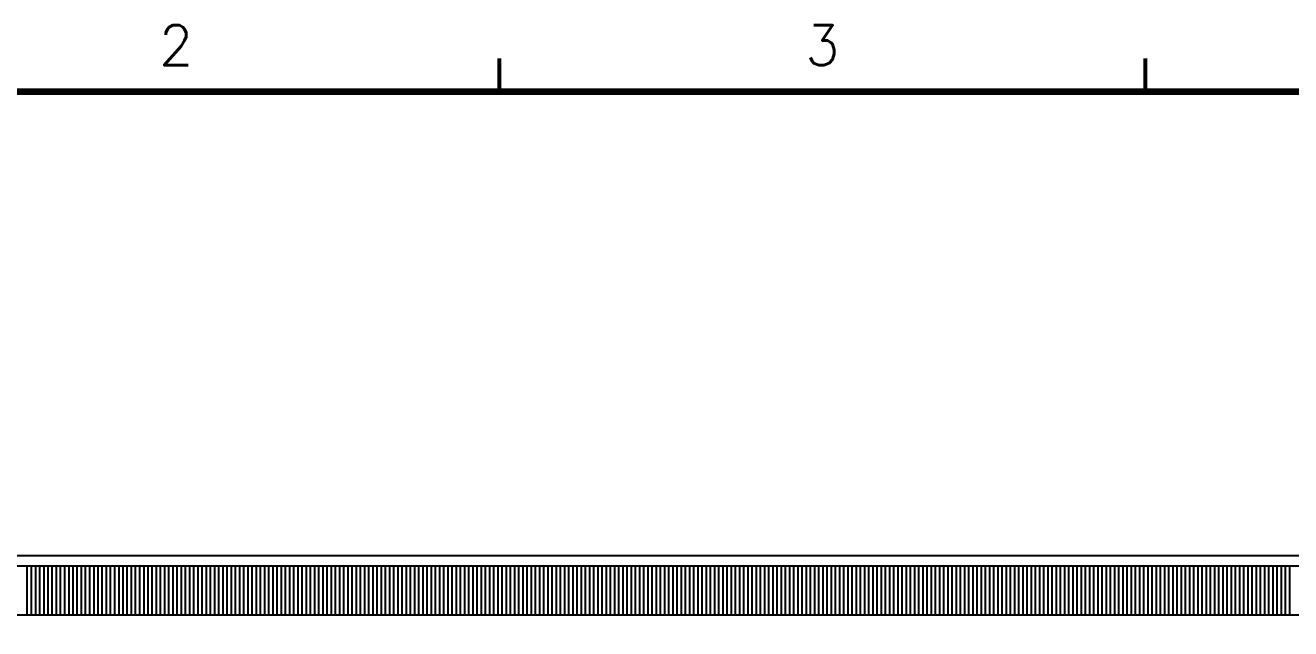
# Model space of a CAD drawing. Extents: x 295 to 953, y 10 to 290.
# Drawn here: x 553.7 to 649.2, y 244.5 to 290 of the extents above; entities that cross this region are included whole.
import ezdxf
from ezdxf.enums import TextEntityAlignment as Align

# ---------------------------------------------------------------- set-up
doc = ezdxf.new("R2010")
doc.units = 0
doc.header["$LTSCALE"] = 5
doc.header["$MEASUREMENT"] = 0
doc.layers.get('0').update_dxf_attribs({"linetype": 'CONTINUOUS', "lineweight": 25})
for name, color, linetype in [('DV-INT-A3_TOP', 10, 'CONTINUOUS'), ('문자', 4, 'CONTINUOUS'), ('테두리', 3, 'CONTINUOUS')]:
    doc.layers.add(name, color=color, linetype=linetype)
doc.styles.get("Standard").update_dxf_attribs({"font": 'simplex.shx'})

# ---------------------------------------------------------------- blocks, each defined once
blk = doc.blocks.new('C')
at = {"layer": '테두리'}
for points, const_width in [([(112.5, 287.5), (112.5, 285)], 0.3), ([(161.25, 287.5), (161.25, 285)], 0.3), ([(15, 285), (15, 15), (405, 15), (405, 285), (15, 285)], 0.5)]:
    blk.add_lwpolyline(points, dxfattribs=dict(at, const_width=const_width))
at = {"layer": '문자'}
for s, p in [('2', (88.125, 288.5)), ('3', (136.875, 288.5))]:
    blk.add_text(s, height=3, dxfattribs=at).set_placement(p, align=Align.MIDDLE)

msp = doc.modelspace()

# ---------------------------------------------------------------- linework, layer by layer
at = {"layer": 'DV-INT-A3_TOP', "color": 7}
for p, q in [((850.808, 249.208), (509.983, 249.208)), ((863.51, 249.983), (510.41, 249.983)), ((553.879, 245.54), (553.879, 249.208)), ((554.194, 245.54), (554.194, 249.208)), ((554.508, 245.54), (554.508, 249.208)), ((554.822, 245.54), (554.822, 249.208)), ((555.137, 245.54), (555.137, 249.208)), ((555.451, 245.54), (555.451, 249.208)), ((555.765, 245.54), (555.765, 249.208)), ((556.08, 245.54), (556.08, 249.208)), ((556.394, 245.54), (556.394, 249.208)), ((556.708, 245.54), (556.708, 249.208)), ((557.023, 245.54), (557.023, 249.208)), ((557.337, 245.54), (557.337, 249.208)), ((557.651, 245.54), (557.651, 249.208)), ((557.966, 245.54), (557.966, 249.208)), ((558.28, 245.54), (558.28, 249.208)), ((558.594, 245.54), (558.594, 249.208)), ((558.909, 245.54), (558.909, 249.208)), ((559.223, 245.54), (559.223, 249.208)), ((559.537, 245.54), (559.537, 249.208)), ((559.852, 245.54), (559.852, 249.208)), ((560.166, 245.54), (560.166, 249.208)), ((560.48, 245.54), (560.48, 249.208)), ((560.795, 245.54), (560.795, 249.208)), ((561.109, 245.54), (561.109, 249.208)), ((561.423, 245.54), (561.423, 249.208)), ((561.738, 245.54), (561.738, 249.208)), ((562.052, 245.54), (562.052, 249.208)), ((562.366, 245.54), (562.366, 249.208)), ((562.681, 245.54), (562.681, 249.208)), ((562.995, 245.54), (562.995, 249.208)), ((563.309, 245.54), (563.309, 249.208)), ((563.623, 245.54), (563.623, 249.208)), ((563.938, 245.54), (563.938, 249.208)), ((564.252, 245.54), (564.252, 249.208)), ((564.566, 245.54), (564.566, 249.208)), ((564.881, 245.54), (564.881, 249.208)), ((565.195, 245.54), (565.195, 249.208)), ((565.509, 245.54), (565.509, 249.208)), ((565.824, 245.54), (565.824, 249.208)), ((566.138, 245.54), (566.138, 249.208)), ((566.452, 245.54), (566.452, 249.208)), ((566.767, 245.54), (566.767, 249.208)), ((567.081, 245.54), (567.081, 249.208)), ((567.395, 245.54), (567.395, 249.208)), ((567.71, 245.54), (567.71, 249.208)), ((568.024, 245.54), (568.024, 249.208)), ((568.338, 245.54), (568.338, 249.208)), ((568.653, 245.54), (568.653, 249.208)), ((568.967, 245.54), (568.967, 249.208)), ((569.281, 245.54), (569.281, 249.208)), ((569.596, 245.54), (569.596, 249.208)), ((569.91, 245.54), (569.91, 249.208)), ((570.224, 245.54), (570.224, 249.208)), ((570.539, 245.54), (570.539, 249.208)), ((570.853, 245.54), (570.853, 249.208)), ((571.167, 245.54), (571.167, 249.208)), ((571.482, 245.54), (571.482, 249.208)), ((571.796, 245.54), (571.796, 249.208)), ((572.11, 245.54), (572.11, 249.208)), ((572.425, 245.54), (572.425, 249.208)), ((572.739, 245.54), (572.739, 249.208)), ((573.053, 245.54), (573.053, 249.208)), ((573.368, 245.54), (573.368, 249.208)), ((573.682, 245.54), (573.682, 249.208)), ((573.996, 245.54), (573.996, 249.208)), ((574.311, 245.54), (574.311, 249.208)), ((574.625, 245.54), (574.625, 249.208)), ((574.939, 245.54), (574.939, 249.208)), ((575.254, 245.54), (575.254, 249.208)), ((575.568, 245.54), (575.568, 249.208)), ((575.882, 245.54), (575.882, 249.208)), ((576.196, 245.54), (576.196, 249.208)), ((576.511, 245.54), (576.511, 249.208)), ((576.825, 245.54), (576.825, 249.208)), ((577.139, 245.54), (577.139, 249.208)), ((577.454, 245.54), (577.454, 249.208)), ((577.768, 245.54), (577.768, 249.208)), ((578.082, 245.54), (578.082, 249.208)), ((578.397, 245.54), (578.397, 249.208)), ((578.711, 245.54), (578.711, 249.208)), ((579.025, 245.54), (579.025, 249.208)), ((579.34, 245.54), (579.34, 249.208)), ((579.654, 245.54), (579.654, 249.208)), ((579.968, 245.54), (579.968, 249.208)), ((580.283, 245.54), (580.283, 249.208)), ((580.597, 245.54), (580.597, 249.208)), ((580.911, 245.54), (580.911, 249.208)), ((581.226, 245.54), (581.226, 249.208)), ((581.54, 245.54), (581.54, 249.208)), ((581.854, 245.54), (581.854, 249.208)), ((582.169, 245.54), (582.169, 249.208)), ((582.483, 245.54), (582.483, 249.208)), ((582.797, 245.54), (582.797, 249.208)), ((583.112, 245.54), (583.112, 249.208)), ((583.426, 245.54), (583.426, 249.208)), ((583.74, 245.54), (583.74, 249.208)), ((584.055, 245.54), (584.055, 249.208)), ((584.369, 245.54), (584.369, 249.208)), ((584.683, 245.54), (584.683, 249.208)), ((584.998, 245.54), (584.998, 249.208)), ((585.312, 245.54), (585.312, 249.208)), ((585.626, 245.54), (585.626, 249.208)), ((585.941, 245.54), (585.941, 249.208)), ((586.255, 245.54), (586.255, 249.208)), ((586.569, 245.54), (586.569, 249.208)), ((586.884, 245.54), (586.884, 249.208)), ((587.198, 245.54), (587.198, 249.208)), ((587.512, 245.54), (587.512, 249.208)), ((587.827, 245.54), (587.827, 249.208)), ((588.141, 245.54), (588.141, 249.208)), ((588.455, 245.54), (588.455, 249.208)), ((588.769, 245.54), (588.769, 249.208)), ((589.084, 245.54), (589.084, 249.208)), ((589.398, 245.54), (589.398, 249.208)), ((589.712, 245.54), (589.712, 249.208)), ((590.027, 245.54), (590.027, 249.208)), ((590.341, 245.54), (590.341, 249.208)), ((590.655, 245.54), (590.655, 249.208)), ((590.97, 245.54), (590.97, 249.208)), ((591.284, 245.54), (591.284, 249.208)), ((591.598, 245.54), (591.598, 249.208)), ((591.913, 245.54), (591.913, 249.208)), ((592.227, 245.54), (592.227, 249.208)), ((592.541, 245.54), (592.541, 249.208)), ((592.856, 245.54), (592.856, 249.208)), ((593.17, 245.54), (593.17, 249.208)), ((593.484, 245.54), (593.484, 249.208)), ((593.799, 245.54), (593.799, 249.208)), ((594.113, 245.54), (594.113, 249.208)), ((594.427, 245.54), (594.427, 249.208)), ((594.742, 245.54), (594.742, 249.208)), ((595.056, 245.54), (595.056, 249.208)), ((595.37, 245.54), (595.37, 249.208)), ((595.685, 245.54), (595.685, 249.208)), ((595.999, 245.54), (595.999, 249.208)), ((596.313, 245.54), (596.313, 249.208)), ((596.628, 245.54), (596.628, 249.208)), ((596.942, 245.54), (596.942, 249.208)), ((597.256, 245.54), (597.256, 249.208)), ((597.571, 245.54), (597.571, 249.208)), ((597.885, 245.54), (597.885, 249.208)), ((598.199, 245.54), (598.199, 249.208)), ((598.514, 245.54), (598.514, 249.208)), ((598.828, 245.54), (598.828, 249.208)), ((599.142, 245.54), (599.142, 249.208)), ((599.457, 245.54), (599.457, 249.208)), ((599.771, 245.54), (599.771, 249.208)), ((600.085, 245.54), (600.085, 249.208)), ((600.4, 245.54), (600.4, 249.208)), ((600.714, 245.54), (600.714, 249.208)), ((601.028, 245.54), (601.028, 249.208)), ((601.342, 245.54), (601.342, 249.208)), ((601.657, 245.54), (601.657, 249.208)), ((601.971, 245.54), (601.971, 249.208)), ((602.285, 245.54), (602.285, 249.208)), ((602.6, 245.54), (602.6, 249.208)), ((602.914, 245.54), (602.914, 249.208)), ((603.228, 245.54), (603.228, 249.208)), ((603.543, 245.54), (603.543, 249.208)), ((603.857, 245.54), (603.857, 249.208)), ((604.171, 245.54), (604.171, 249.208)), ((604.486, 245.54), (604.486, 249.208)), ((604.8, 245.54), (604.8, 249.208)), ((605.114, 245.54), (605.114, 249.208)), ((605.429, 245.54), (605.429, 249.208)), ((605.743, 245.54), (605.743, 249.208)), ((606.057, 245.54), (606.057, 249.208)), ((606.372, 245.54), (606.372, 249.208)), ((606.686, 245.54), (606.686, 249.208)), ((607, 245.54), (607, 249.208)), ((607.315, 245.54), (607.315, 249.208)), ((607.629, 245.54), (607.629, 249.208)), ((607.943, 245.54), (607.943, 249.208)), ((608.258, 245.54), (608.258, 249.208)), ((608.572, 245.54), (608.572, 249.208)), ((608.886, 245.54), (608.886, 249.208)), ((609.201, 245.54), (609.201, 249.208)), ((609.515, 245.54), (609.515, 249.208)), ((609.829, 245.54), (609.829, 249.208)), ((610.144, 245.54), (610.144, 249.208)), ((610.458, 245.54), (610.458, 249.208)), ((610.772, 245.54), (610.772, 249.208)), ((611.087, 245.54), (611.087, 249.208)), ((611.401, 245.54), (611.401, 249.208)), ((611.715, 245.54), (611.715, 249.208)), ((612.03, 245.54), (612.03, 249.208)), ((612.344, 245.54), (612.344, 249.208)), ((612.658, 245.54), (612.658, 249.208)), ((612.973, 245.54), (612.973, 249.208)), ((613.287, 245.54), (613.287, 249.208)), ((613.601, 245.54), (613.601, 249.208)), ((613.915, 245.54), (613.915, 249.208)), ((614.23, 245.54), (614.23, 249.208)), ((614.544, 245.54), (614.544, 249.208)), ((614.858, 245.54), (614.858, 249.208)), ((615.173, 245.54), (615.173, 249.208)), ((615.487, 245.54), (615.487, 249.208)), ((615.801, 245.54), (615.801, 249.208)), ((616.116, 245.54), (616.116, 249.208)), ((616.43, 245.54), (616.43, 249.208)), ((616.744, 245.54), (616.744, 249.208)), ((617.059, 245.54), (617.059, 249.208)), ((617.373, 245.54), (617.373, 249.208)), ((617.687, 245.54), (617.687, 249.208)), ((618.002, 245.54), (618.002, 249.208)), ((618.316, 245.54), (618.316, 249.208)), ((618.63, 245.54), (618.63, 249.208)), ((618.945, 245.54), (618.945, 249.208)), ((619.259, 245.54), (619.259, 249.208)), ((619.573, 245.54), (619.573, 249.208)), ((619.888, 245.54), (619.888, 249.208)), ((620.202, 245.54), (620.202, 249.208)), ((620.516, 245.54), (620.516, 249.208)), ((620.831, 245.54), (620.831, 249.208)), ((621.145, 245.54), (621.145, 249.208)), ((621.459, 245.54), (621.459, 249.208)), ((621.774, 245.54), (621.774, 249.208)), ((622.088, 245.54), (622.088, 249.208)), ((622.402, 245.54), (622.402, 249.208)), ((622.717, 245.54), (622.717, 249.208)), ((623.031, 245.54), (623.031, 249.208)), ((623.345, 245.54), (623.345, 249.208)), ((623.66, 245.54), (623.66, 249.208)), ((623.974, 245.54), (623.974, 249.208)), ((624.288, 245.54), (624.288, 249.208)), ((624.603, 245.54), (624.603, 249.208)), ((624.917, 245.54), (624.917, 249.208)), ((625.231, 245.54), (625.231, 249.208)), ((625.546, 245.54), (625.546, 249.208)), ((625.86, 245.54), (625.86, 249.208)), ((626.174, 245.54), (626.174, 249.208)), ((626.488, 245.54), (626.488, 249.208)), ((626.803, 245.54), (626.803, 249.208)), ((627.117, 245.54), (627.117, 249.208)), ((627.431, 245.54), (627.431, 249.208)), ((627.746, 245.54), (627.746, 249.208)), ((628.06, 245.54), (628.06, 249.208)), ((628.374, 245.54), (628.374, 249.208)), ((628.689, 245.54), (628.689, 249.208)), ((629.003, 245.54), (629.003, 249.208)), ((629.317, 245.54), (629.317, 249.208)), ((629.632, 245.54), (629.632, 249.208)), ((629.946, 245.54), (629.946, 249.208)), ((630.26, 245.54), (630.26, 249.208)), ((630.575, 245.54), (630.575, 249.208)), ((630.889, 245.54), (630.889, 249.208)), ((631.203, 245.54), (631.203, 249.208)), ((631.518, 245.54), (631.518, 249.208)), ((631.832, 245.54), (631.832, 249.208)), ((632.146, 245.54), (632.146, 249.208)), ((632.461, 245.54), (632.461, 249.208)), ((632.775, 245.54), (632.775, 249.208)), ((633.089, 245.54), (633.089, 249.208)), ((633.404, 245.54), (633.404, 249.208)), ((633.718, 245.54), (633.718, 249.208)), ((634.032, 245.54), (634.032, 249.208)), ((634.347, 245.54), (634.347, 249.208)), ((634.661, 245.54), (634.661, 249.208)), ((634.975, 245.54), (634.975, 249.208)), ((635.29, 245.54), (635.29, 249.208)), ((635.604, 245.54), (635.604, 249.208)), ((635.918, 245.54), (635.918, 249.208)), ((636.233, 245.54), (636.233, 249.208)), ((636.547, 245.54), (636.547, 249.208)), ((636.861, 245.54), (636.861, 249.208)), ((637.176, 245.54), (637.176, 249.208)), ((637.49, 245.54), (637.49, 249.208)), ((637.804, 245.54), (637.804, 249.208)), ((638.119, 245.54), (638.119, 249.208)), ((638.433, 245.54), (638.433, 249.208)), ((638.747, 245.54), (638.747, 249.208)), ((639.061, 245.54), (639.061, 249.208)), ((639.376, 245.54), (639.376, 249.208)), ((639.69, 245.54), (639.69, 249.208)), ((640.004, 245.54), (640.004, 249.208)), ((640.319, 245.54), (640.319, 249.208)), ((640.633, 245.54), (640.633, 249.208)), ((640.947, 245.54), (640.947, 249.208)), ((641.262, 245.54), (641.262, 249.208)), ((641.576, 245.54), (641.576, 249.208)), ((641.89, 245.54), (641.89, 249.208)), ((642.205, 245.54), (642.205, 249.208)), ((642.519, 245.54), (642.519, 249.208)), ((642.833, 245.54), (642.833, 249.208)), ((643.148, 245.54), (643.148, 249.208)), ((643.462, 245.54), (643.462, 249.208)), ((643.776, 245.54), (643.776, 249.208)), ((644.091, 245.54), (644.091, 249.208)), ((644.405, 245.54), (644.405, 249.208)), ((644.719, 245.54), (644.719, 249.208)), ((645.034, 245.54), (645.034, 249.208)), ((645.348, 245.54), (645.348, 249.208)), ((645.662, 245.54), (645.662, 249.208)), ((645.977, 245.54), (645.977, 249.208)), ((646.291, 245.54), (646.291, 249.208)), ((646.605, 245.54), (646.605, 249.208)), ((646.92, 245.54), (646.92, 249.208)), ((647.234, 245.54), (647.234, 249.208)), ((647.548, 245.54), (647.548, 249.208)), ((647.863, 245.54), (647.863, 249.208)), ((648.177, 245.54), (648.177, 249.208)), ((648.491, 245.54), (648.491, 249.208)), ((648.806, 245.54), (648.806, 249.208)), ((649.12, 245.54), (649.12, 249.208)), ((522.032, 245.54), (668.499, 245.54))]:
    msp.add_line(p, q, dxfattribs=at)

# ---------------------------------------------------------------- block references
msp.add_blockref('C', (476.978, 0))

doc.saveas('drawing.dxf')
